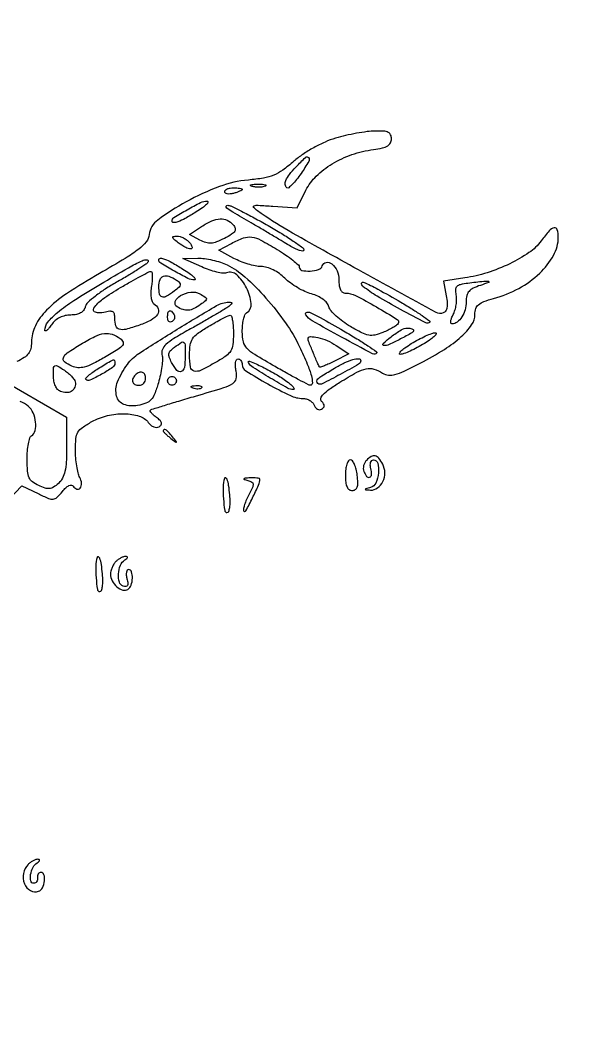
# Model space of a CAD drawing. Extents: x 0 to 905, y 0 to 640.
# Drawn here: x 185.5 to 312.8, y 180 to 413.1 of the extents above; entities that cross this region are included whole.
import ezdxf

# ---------------------------------------------------------------- set-up
doc = ezdxf.new("R2010")
doc.units = 0

msp = doc.modelspace()

# ---------------------------------------------------------------- linework, layer by layer
for points in [[(882.5, 352.5), (882.5, 87.5), (699.76385, 87.24732), (517.027699, 86.99464), (516.76385, 54.74732), (516.5, 22.5), (269.5, 22.5), (22.5, 22.5), (22.243959, 319, -0.00015), (22.179942, 432.778506, -0.000249), (22.20269, 528.770651, -0.000007), (22.267864, 615.689779, -0.090785), (22.463017, 616.751154, -0.310816), (23.53922, 617.495646, -0.00004), (108.995441, 617.701159, -0.000616), (229.087382, 617.832255, -0.000111), (452.719058, 617.751154), (882.5, 617.5)], [(249.394908, 378.25, -0.017434), (248.37067, 376.84846, -0.028703), (247.399335, 375.748438, -0.028567), (246.576486, 375.007689, -0.340665), (246.175044, 375, -0.216314), (245.784794, 375.702259, -0.123842), (245.947347, 376.6768, -0.06472), (246.739454, 377.995343, -0.020145), (248.249191, 379.75, -0.015287), (250.409924, 381.928228, -0.445785), (251.10719, 381.872449, -0.30823), (251.15483, 380.995992, -0.013139)], [(241.269032, 375.344063, -0.06278), (240.671085, 375.185595, -0.030339), (239.880008, 375.127736, -0.029507), (239.036634, 375.167106, -0.037336), (238.269032, 375.307009, -0.087174), (237.883358, 375.48334, -0.597527), (237.900903, 375.643467, -0.080377), (238.431793, 375.764444, -0.012823), (239.5, 375.805051, -0.014395), (240.580113, 375.787295, -0.052471), (241.257153, 375.684921, -0.333666), (241.386009, 375.52287, -0.31318)], [(236, 374.616631, -0.269386), (235.897136, 374.439563, -0.023188), (235.4125, 374.192243, -0.025621), (234.766387, 373.938458, -0.016817), (234, 373.710251, -0.040966), (233.233678, 373.575635, -0.070464), (232.5875, 373.607123, -0.106581), (232.157535, 373.789795, -0.24384), (232, 374.09362, -0.206609), (232.149557, 374.440102, -0.082769), (232.5875, 374.733751, -0.063112), (233.234359, 374.933456, -0.043375), (234, 375, -0.018041), (234.766644, 374.972329, -0.029316), (235.4125, 374.887385, -0.029396), (235.890445, 374.766282, -0.326917)], [(225.5, 369.473914, -0.010118), (222.989019, 367.996588, -0.037835), (221.330352, 367.223936, -0.088253), (220.361395, 367.043355, -0.416618), (220, 367.401799, -0.259139), (220.441906, 368.197184, -0.009853), (223.460805, 369.993874, -0.014195), (226.493197, 371.60645, -0.118028), (228, 371.951944, -0.497669), (228.178453, 371.711087, -0.126648), (227.884375, 371.218098, -0.041416), (226.937102, 370.423132, -0.015845)], [(241.869165, 366.393369, -0.008485), (244.985323, 364.557332, -0.013045), (247.611567, 362.853551, -0.00743), (249.722992, 361.357483, -0.239289), (250, 360.81181, -0.425366), (249.762671, 360.583316, -0.065879), (249.045312, 360.706081, -0.041097), (247.997469, 361.128508, -0.020686), (246.75, 361.820932, 0.00235), (245.125326, 362.802309, 0.000881), (242.839063, 364.163231, 0.000873), (240.343905, 365.636671, 0.00106), (238, 367.008602, -0.001823), (233.846147, 369.448454, -0.027751), (232.460412, 370.376716, -0.338904), (232.352697, 370.763536, -0.306289), (232.702498, 371, -0.112755), (233.394331, 370.841977, -0.004139), (235.822487, 369.646802, -0.007363), (238.678662, 368.158375, -0.005085)], [(233.948318, 366.562273, -0.099301), (234.383432, 365.755808, -0.221909), (234.288499, 365.081771, -0.111345), (233.588567, 364.399861, -0.018335), (231.934586, 363.466173, -0.023519), (230.140926, 362.643085, -0.078588), (228.883007, 362.353409, -0.095381), (227.733943, 362.492783, -0.045157), (226.354562, 363.077836), (223.981477, 364.347872), (226.740739, 366.167347, -0.040354), (229.060173, 367.441379, -0.091981), (230.994149, 367.910935, -0.123328), (232.602515, 367.600483, -0.110946)], [(224, 362.5, -0.091534), (224.571668, 361.478391, -0.509847), (224.266357, 361.046526, -0.135549), (223.128675, 361.345556, -0.030279), (221.44113, 362.468197, -0.009873), (220.38421, 363.30092, -0.171056), (220.160064, 363.670718, -0.429216), (220.316601, 363.897191, -0.033911), (221.127555, 363.968197, -0.077508), (221.841691, 363.871076, -0.045691), (222.642702, 363.550033, -0.04444), (223.403491, 363.071641, -0.057041)], [(243.984977, 360.914226, -0.012339), (245.906451, 359.665541, -0.018083), (247.526837, 358.466344, -0.013667), (248.776735, 357.412266, -0.213889), (249, 356.914226, 0.352299), (249.593644, 356.176267, 0.066774), (251.441246, 356.023381, 0.060955), (253.386351, 356.362375, 0.243323), (254.226637, 357.17991, -0.270878), (255.141207, 357.982028, -0.225274), (256.413068, 357.654256, -0.119147), (257.584599, 356.074999, -0.100605), (258, 354.031385, 0.032835), (258.08853, 352.684723, 0.083245), (258.374955, 351.750179, 0.128799), (258.855168, 351.202319, 0.149835), (259.515149, 351, -0.118675), (261.806129, 350.448467, -0.013299), (266.546105, 347.864621, -0.008267), (271.295446, 345.003399, -0.412699), (271.521471, 344.034741, -0.106266), (271.163609, 343.662206, -0.017031), (270.303659, 343.123436, -0.018179), (269.229578, 342.551537, -0.015056), (268.047748, 342.019778, -0.042527), (266.231542, 341.442606, -0.10078), (264.819665, 341.411803, -0.072936), (263.240497, 341.94334, -0.01495), (260.651014, 343.358632, -0.025485), (258.928728, 344.489607, -0.028295), (257.392426, 345.75392, -0.029323), (256.220895, 346.969348, -0.113636), (255.738876, 347.890539, 0.110964), (255.295337, 348.749191, 0.059915), (254.42291, 349.567311, 0.051588), (253.220905, 350.272415, 0.039528), (251.7883, 350.792785, -0.041252), (250.279973, 351.346545, -0.024624), (248.586616, 352.235782, -0.024547), (246.976259, 353.295152, -0.03863), (245.7196, 354.371309, 0.041969), (244.470779, 355.426404, 0.040049), (243.044285, 356.276778, 0.042268), (241.598333, 356.84265, 0.068494), (240.295455, 357.041916, -0.047317), (238.980363, 357.186572, -0.021917), (237.312194, 357.608882, -0.021481), (235.585041, 358.209621, -0.027929), (234.065207, 358.913156), (230.630415, 360.74248), (233.565207, 362.331202, -0.035438), (236.26119, 363.552411, -0.123024), (238.149181, 363.760279, -0.090271), (240.228332, 363.082297, -0.014083)], [(214.550115, 358.081087, -0.105882), (214.057308, 357.567293, -0.005968), (212.205647, 356.345308, -0.008948), (209.942115, 354.946602, -0.006426), (207.366451, 353.46244, 0.017087), (204.797167, 351.908073, 0.021857), (202.549561, 350.296855, 0.020448), (200.822406, 348.822644, 0.142854), (200.258722, 347.881352, -0.095226), (199.861699, 347.050258, -0.105269), (199.196013, 346.459906, -0.08558), (198.229628, 346.112631, -0.043588), (196.940073, 346, 0.057072), (195.647242, 345.851948, 0.060377), (194.447252, 345.415754, 0.061208), (193.400043, 344.712282, 0.061578), (192.556704, 343.777494, -0.01823), (191.959425, 342.98767, -0.050096), (191.466624, 342.493522, -0.16686), (191.173655, 342.384591, -0.431304), (191.031803, 342.527494, -0.165793), (191.728985, 344.372508, -0.047169), (193.923765, 346.57276, -0.030398), (197.67144, 349.314419, -0.009124), (203.691726, 353.026818, -0.002867), (210.095264, 356.766639, -0.021806), (213.194154, 358.377003, -0.133556), (214.308159, 358.56835, -0.555733)], [(222.5, 356.473914, -0.014483), (223.944197, 355.525646, -0.036541), (224.919047, 354.732444, -0.102276), (225.268034, 354.234062, -0.537935), (225.118034, 354.005123, -0.117066), (223.643697, 354.34934, -0.012724), (220.539524, 355.996632, -0.008564), (217.426029, 357.822787, -0.261533), (217, 358.581559, -0.418068), (217.35622, 358.933128, -0.088431), (218.309406, 358.750261, -0.037074), (219.957425, 357.974284, -0.009467)], [(232.531208, 357.418167, -0.072757), (236.612404, 354.695472, -0.028183), (241.408181, 349.855983, -0.028118), (245.874887, 344.198143, -0.042572), (249.027521, 338.779927, -0.00962), (250.812898, 334.810165, -0.03309), (251.747017, 332.14613, -0.063265), (251.983276, 330.5251, -0.419603), (251.467732, 330, -0.121257), (251.089565, 330.093079, -0.001553), (248.90129, 331.248438, -0.004414), (246.374904, 332.621117, -0.002868), (243.478351, 334.25, -0.007093), (238.845943, 336.977902, -0.067532), (237.065138, 338.421633, -0.133246), (236.271374, 339.910638, -0.055545), (236.01062, 342.190983, -0.025171), (236.079881, 343.649421, -0.031988), (236.29687, 344.979287, -0.03347), (236.613422, 346.030056, -0.165922), (237, 346.5, 0.289275), (238.034792, 348.620243, 0.089709), (236.980277, 352.179013, 0.089272), (234.741858, 355.153756, 0.285944), (232.409779, 355.603753, -0.126809), (231.613212, 355.512438, -0.024612), (230.178999, 355.784323, -0.024732), (228.495208, 356.279489, -0.020654), (226.761901, 356.965314), (222.5, 358.858726), (225.848871, 358.929363, -0.038896), (227.372333, 358.842945, -0.022001), (229.193217, 358.514587, -0.021855), (231.010895, 358.019132, -0.033325)], [(215.326918, 352.627132, 0.029912), (215.185337, 351.231072, 0.044794), (215.244427, 350.007737, 0.054253), (215.480541, 349.068125, 0.16719), (215.889788, 348.568115, -0.164213), (216.847677, 347.411525, -0.245159), (216.700555, 346.133955, -0.12286), (215.250927, 344.834532, -0.039501), (212.579038, 343.681631, -0.016571), (209.468171, 342.735467, -0.135909), (207.999521, 342.74728, -0.260558), (207.242741, 343.507989, -0.068363), (207, 345.275075, 0.060714), (206.883045, 346.234689, 0.214249), (206.50891, 346.712132, 0.15483), (205.805071, 346.837872, 0.028875), (204.5, 346.589356, -0.130264), (202.555925, 346.614952, -0.50948), (202.205175, 347.557779, -0.092054), (204.203347, 349.619105, -0.021686), (208.25, 352.235762, -0.003933), (210.694695, 353.644496, -0.005789), (212.865907, 354.840022, -0.002889), (214.720707, 355.819766, -0.102799), (215.187129, 355.951524, -0.380032), (215.421784, 355.770937, -0.036643), (215.511633, 354.99498, -0.03222), (215.487492, 353.917089, -0.018518)], [(221, 353.965684, -0.046806), (221.741966, 353.361687, -0.247292), (221.896365, 352.878266, -0.166939), (221.600737, 352.345429, -0.020426), (220.55887, 351.480997, -0.0282), (218.759599, 350.262274, -0.207357), (217.753159, 350.13064, -0.282387), (217.165542, 350.772269, -0.047798), (217, 352.5, -0.08562), (217.269174, 354.060396, -0.223074), (218.051305, 354.850058, -0.180741), (219.303661, 354.842053, -0.056483)], [(272.140903, 348.917708, -0.007934), (274.794789, 347.310746, -0.013622), (276.947002, 345.877272, -0.007528), (278.629566, 344.650821, -0.455981), (278.652872, 344.319539, -0.328304), (277.795782, 344.189158, -0.003308), (272.046243, 347.256533, -0.010051), (266.694616, 350.298, -0.036779), (263.5, 352.532824, -0.232291), (263.17823, 353.233769, -0.527273), (263.577577, 353.492118, -0.026599), (266.880873, 351.898773, -0.006496)], [(290.25, 352.753252, 0.033057), (288.604031, 352.10248, 0.102147), (287.654145, 351.386069, 0.122492), (287.161642, 350.433675, 0.058437), (287, 349.05534, -0.068266), (286.746528, 347.207494, -0.074296), (286.005927, 345.553352, -0.087178), (284.946611, 344.400629, -0.164892), (283.764816, 344, -0.334534), (283.538703, 344.170349, -0.104964), (283.507005, 344.620417, -0.058859), (283.685602, 345.301557, -0.029354), (284.059972, 346.112059, 0.051594), (284.460482, 347.091137, 0.033173), (284.727117, 348.289803, 0.033199), (284.83266, 349.511385, 0.052221), (284.74382, 350.559788, -0.052286), (284.637442, 351.817103, -0.190183), (284.940862, 352.542942, -0.14332), (285.728044, 352.987682, -0.025947), (287.398664, 353.287692, -0.003566), (291.019601, 353.719429, -0.074343), (292.107502, 353.679297, -0.753712), (292.131671, 353.422297, -0.0156)], [(226.489091, 348.368365, -0.040541), (224.986859, 347.446647, -0.095152), (223.726507, 347.084819, -0.105865), (222.5077, 347.233155, -0.058258), (221.148155, 347.887274, -0.360526), (220.755095, 349.097928, -0.171129), (221.908898, 350.421207, -0.097495), (224.265605, 351.203132, -0.155582), (226.334827, 350.820806, -0.014892), (227.589537, 350.100444, -0.243927), (227.831418, 349.698137, -0.240539), (227.643555, 349.26506, -0.014507)], [(232.472506, 347.655808, -0.014839), (231.318661, 346.918667, -0.002679), (229.126371, 345.623939, -0.002887), (226.541411, 344.135868, -0.00261), (223.85131, 342.626398, 0.009901), (220.401431, 340.623906, 0.04953), (218.616659, 339.281972, 0.103805), (217.807137, 338.148628, 0.168866), (217.715004, 336.981824, -0.074945), (217.826772, 335.933028, -0.020612), (217.685997, 334.274209, -0.020343), (217.368377, 332.384944, -0.019969), (216.89674, 330.515847, -0.020806), (216.035301, 327.990277, -0.093408), (215.21394, 326.670214, -0.118257), (214.070266, 325.900299, -0.042937), (212.173542, 325.372778, -0.136247), (209.050753, 325.640055, -0.24719), (207.385467, 327.501164, -0.158733), (207.611723, 330.747716, -0.061364), (209.828984, 334.739788, -0.091507), (212.481559, 337.254506, -0.006404), (221.187609, 342.754236, -0.005265), (230.157897, 348.132207, -0.124274), (232.972506, 348.948465, -0.073734), (233.510172, 348.887875, -0.446709), (233.622757, 348.666868, -0.136139), (233.340938, 348.28811, -0.01558)], [(220.457295, 346.069098, -0.108373), (220.598899, 345.665803, -0.099685), (220.565079, 345.22714, -0.095498), (220.360589, 344.820631, -0.090427), (220.016312, 344.510081, -0.136093), (219.63036, 344.397824, -0.190788), (219.298542, 344.524436, -0.140899), (219.074611, 344.890269, -0.067432), (219, 345.440983, -0.039415), (219.085158, 346.519563, -0.25701), (219.407182, 346.933879, -0.315493), (219.86686, 346.838655, -0.050477)], [(233.992298, 341.75, -0.026498), (233.854643, 339.240363, -0.109956), (233.370567, 337.812267, -0.104293), (232.312749, 336.685123, -0.022617), (230.04418, 335.25, -0.015268), (226.520381, 333.378165, -0.183008), (225.014148, 333.233501, -0.29714), (224.206015, 334.142224, -0.037321), (224, 336.898458, -0.034472), (224.15697, 339.172496, -0.111458), (224.686873, 340.581006, -0.092433), (225.830087, 341.769035, -0.019426), (228.25, 343.359437, -0.006611), (229.932613, 344.343867, -0.009095), (231.471875, 345.180679, -0.006288), (232.775033, 345.838031, -0.100998), (233.25, 345.960978, -0.348693), (233.542989, 345.752236, -0.02657), (233.777425, 344.7401, -0.027477), (233.941214, 343.376527, -0.016606)], [(259.096787, 342.383527, -0.006769), (262.131221, 340.578086, -0.011587), (264.605998, 338.979811, -0.005498), (266.585336, 337.603463, -0.463956), (266.612449, 337.279116, -0.329587), (265.703657, 337.143022, -0.002452), (258.63411, 340.941192, -0.004428), (251.88949, 344.685295, -0.126061), (250.464853, 346.056869, -0.429502), (250.601512, 346.575213, -0.229928), (251.334896, 346.611664, -0.027208), (253.748739, 345.425511, -0.003011)], [(275, 342.52568, -0.27126), (274.663149, 341.950466, -0.007692), (272.050629, 340.537217, -0.011679), (269.462828, 339.264332, -0.119401), (268.29966, 339.033269, -0.658086), (268.112902, 339.521807, -0.032602), (269.889038, 341.038213, -0.023507), (272.208249, 342.606181, -0.137732), (273.610784, 343, -0.032412), (274.142947, 342.965466, -0.049895), (274.591918, 342.860669, -0.06435), (274.902279, 342.707849, -0.25128)], [(208.19565, 340.647696, -0.125753), (208.846139, 339.827867, -0.284895), (208.74413, 339.074279, -0.082693), (207.684516, 338.152107, -0.007446), (204.650151, 336.348637, -0.013552), (201.872204, 334.851682, -0.050392), (200.018829, 334.140368, -0.081207), (198.568895, 333.989468, -0.090582), (197.204501, 334.321953, -0.057759), (195.50797, 335.327614, -0.338628), (195.251521, 336.264061, -0.148565), (196.156467, 337.381554, -0.013139), (199.25, 339.359437, -0.020729), (202.446995, 341.110659, -0.079329), (204.608612, 341.782529, -0.119189), (206.385963, 341.614547, -0.079763)], [(257.381557, 339.087122), (260.263115, 337.187422), (257.038627, 335.519975, -0.009857), (255.787688, 334.904031, -0.016091), (254.701235, 334.437438, -0.009937), (253.806682, 334.107253, -0.348381), (253.609551, 334.176264, -0.040071), (253.125384, 335.098388, -0.003657), (252.124353, 337.49218, -0.001969), (251.102579, 340.01495, -0.095511), (251, 340.547053, -0.41283), (251.522549, 341.072077, -0.057471), (253.210343, 340.885517, -0.045967), (255.357831, 340.181546, -0.043582)], [(277.5, 339.526086, -0.014816), (275.85859, 338.581015, -0.016926), (274.234375, 337.778458, -0.016251), (272.820736, 337.193102, -0.085884), (272, 337.036333, -0.507822), (271.826815, 337.264898, -0.127352), (272.115625, 337.741612, -0.040065), (273.06243, 338.527305, -0.015137), (274.5, 339.473914, -0.014816), (276.14141, 340.418985, -0.016926), (277.765625, 341.221542, -0.016251), (279.179264, 341.806898, -0.085884), (280, 341.963667, -0.507822), (280.173185, 341.735102, -0.127352), (279.884375, 341.258388, -0.040065), (278.93757, 340.472695, -0.015137)], [(223, 336.5, -0.038106), (222.813974, 334.062624, -0.258644), (222.100884, 333.141051, -0.332541), (221.11405, 333.378383, -0.05037), (219.908572, 335.170835, -0.036275), (219.37655, 336.365778, -0.133694), (219.310632, 337.18239, -0.144539), (219.668491, 337.882797, -0.045025), (220.564518, 338.670835, -0.01391), (222.187499, 339.789662, -0.33799), (222.702056, 339.75041, -0.207353), (222.966549, 339.179546, -0.006242)], [(207, 335.02568, -0.249596), (206.481432, 334.05158, -0.020466), (203.943868, 332.490621, -0.019485), (201.295359, 331.139976, -0.314279), (200.359965, 331.306702, -0.403275), (200.354636, 331.590954, -0.025855), (201.007729, 332.225748, -0.026351), (201.971037, 332.983931, -0.015191), (203.202895, 333.797592, -0.0015), (205.958685, 335.488524, -0.058704), (206.609591, 335.787108, -0.408512), (206.896298, 335.644045, -0.08327)], [(263, 335.595022, -0.27063), (262.513647, 334.762277, -0.006195), (258.336605, 332.473784, -0.005794), (254.088937, 330.277335, -0.323373), (253.254828, 330.411839, -0.188701), (253.024621, 330.938066, -0.219167), (253.23182, 331.439072, -0.04804), (254.141653, 332.132361, -0.003066), (257, 333.880878, -0.023324), (259.25128, 335.09974, -0.042853), (261.197952, 335.841221, -0.066868), (262.551509, 336.038516, -0.417499)], [(198, 330.444007, -0.114775), (197.738601, 329.320258, -0.155944), (197.02101, 328.575011, -0.136359), (195.92097, 328.324561, -0.079974), (194.590242, 328.603744, -0.123224), (193.946969, 329.054892, -0.072705), (193.438651, 329.850016, -0.061142), (193.11003, 330.906648, -0.044878), (193, 332.130042, -0.011562), (193.043735, 334.021137, -0.269232), (193.323896, 334.456081, -0.257902), (193.850072, 334.439113, -0.01075), (195.5, 333.408043, -0.03411), (196.456728, 332.683397, -0.038442), (197.265625, 331.861657, -0.041871), (197.830145, 331.065845, -0.134118)], [(246.5, 330.610085, -0.019607), (247.212472, 330.013115, -0.048277), (247.671058, 329.508543, -0.125207), (247.805125, 329.184321, -0.445103), (247.67807, 329.031803, -0.138062), (246.327096, 329.35628, -0.006994), (242.37171, 331.642522, -0.007912), (238.52319, 334.022782, -0.112343), (237.395917, 335.168411, -0.73086), (237.683969, 335.504419, -0.016005), (240.590623, 334.163647, -0.016913), (243.942892, 332.340893, -0.031601)], [(211.666667, 332.333333, 0.091649), (211.095775, 331.503522, 0.193059), (211.066255, 330.735179, 0.206496), (211.569797, 330.19498, 0.103678), (212.5, 330, 0.099038), (213.072457, 330.114514, 0.097945), (213.559375, 330.440625, 0.097945), (213.885486, 330.927543, 0.099038), (214, 331.5, 0.103678), (213.80502, 332.430203, 0.206496), (213.264821, 332.933745, 0.193059), (212.496478, 332.904225, 0.091649)], [(221, 331, -0.099038), (220.923658, 330.618362, -0.097945), (220.70625, 330.29375, -0.097945), (220.381638, 330.076342, -0.099038), (220, 330, -0.099038), (219.618362, 330.076342, -0.097945), (219.29375, 330.29375, -0.097945), (219.076342, 330.618362, -0.099038), (219, 331, -0.099038), (219.076342, 331.381638, -0.097945), (219.29375, 331.70625, -0.097945), (219.618362, 331.923658, -0.099038), (220, 332, -0.099038), (220.381638, 331.923658, -0.097945), (220.70625, 331.70625, -0.097945), (220.923658, 331.381638, -0.099038)], [(226.729167, 329.395833, -0.126455), (226.402231, 329.202593, -0.060344), (225.916927, 329.123424, -0.05415), (225.359369, 329.160852, -0.051402), (224.8125, 329.316886, -0.054073), (224.395823, 329.538436, -0.470617), (224.37858, 329.720685, -0.168741), (224.670344, 329.862007, -0.018894), (225.416667, 329.921053, -0.028489), (226.112848, 329.910055, -0.077125), (226.592839, 329.799335, -0.208169), (226.77538, 329.614691, -0.296942)], [(218, 319.622445, 0.184603), (218.08115, 319.410139, 0.013803), (218.514062, 318.952641, 0.017649), (219.079598, 318.425681, 0.012436), (219.75, 317.872445, 0.001576), (220.879507, 316.99236, 0.377591), (221, 317, 0.377591), (221.00764, 317.120493, 0.001576), (220.127555, 318.25, 0.017685), (219.23668, 319.306759, 0.065617), (218.573889, 319.869516, 0.241985), (218.193395, 319.90695, 0.307699)], [(259.5, 309.5, 0.025081), (259.581856, 307.869192, 0.079266), (259.860657, 306.814808, 0.136395), (260.348262, 306.221386, 0.154168), (261.049199, 306, 0.142474), (261.75853, 306.20631, 0.174149), (262.179501, 306.74887, 0.087957), (262.322092, 307.763881, 0.020084), (262.189793, 309.5, 0.030365), (261.950103, 310.840556, 0.044796), (261.566166, 311.971875, 0.054227), (261.107543, 312.76357, 0.238735), (260.640594, 313, 0.255954), (260.197802, 312.757441, 0.063452), (259.831471, 311.982856, 0.048639), (259.581825, 310.854981, 0.030167)], [(264.278145, 312.878145, 0.07672), (263.888627, 312.346437, 0.061633), (263.641183, 311.681005, 0.062739), (263.566408, 310.988667, 0.087391), (263.685134, 310.378145, 0.072815), (264.326838, 309.23571, 0.332323), (265.016234, 309.043458, 0.304279), (265.448563, 309.661605, 0.068944), (265.289749, 311, -0.049804), (265.167727, 311.774564, -0.086529), (265.242791, 312.419321, -0.126717), (265.496045, 312.841221, -0.197013), (265.883369, 313, -0.345747), (266.865443, 312.228699, -0.085029), (267.018288, 310.036855, -0.074198), (266.429655, 307.713705, -0.233855), (265.25, 306.689326, 0.002343), (264.117998, 306.387829, 0.321575), (264.033912, 306.284599, 0.409181), (264.110215, 306.196807, 0.00274), (265.214816, 306.116001, 0.176633), (266.826556, 306.583157, 0.124874), (268.038145, 308.049475, 0.111632), (268.488129, 310.064059, 0.122814), (268, 312, 0.042693), (267.112104, 313.364929, 0.170891), (266.285562, 313.89497, 0.197537), (265.387683, 313.751593, 0.059319)], [(231.927666, 308.75, 0.065381), (231.634838, 306.826379, 0.024403), (231.712317, 304.089773, 0.015984), (232.000776, 301.455427, 0.373651), (232.526426, 300.999402, 0.30565), (232.911704, 301.259519, 0.05602), (233.154621, 302.131258, 0.041717), (233.252566, 303.40983, 0.02204), (233.17139, 305, 0.013534), (232.906329, 307.159249, 0.042784), (232.567671, 308.575423, 0.234377), (232.235877, 308.910358, 0.42835)], [(237.238871, 308.312818, -0.059906), (238.168414, 307.946182, -0.261953), (238.472314, 307.464718, -0.121998), (238.319525, 306.679348, -0.010578), (237.415135, 304.835889, 0.019114), (236.853911, 303.640758, 0.028228), (236.46287, 302.550451, 0.027265), (236.252706, 301.666431, 0.245852), (236.367683, 301.298984, 0.504445), (236.825995, 301.36778, 0.00674), (238.342323, 304.324073, 0.01144), (239.711542, 307.25092, 0.104046), (240, 308.622124, 0.353125), (239.885287, 308.764295, 0.024281), (239.339063, 308.854924, 0.026095), (238.612609, 308.901253, 0.015757), (237.75, 308.883999, 0.005985), (236.6221, 308.812304, 0.193714), (236.380438, 308.693133, 0.544715), (236.419939, 308.549051, 0.01241)], [(202.927666, 290.75, 0.065381), (202.634838, 288.826379, 0.024403), (202.712317, 286.089773, 0.015984), (203.000776, 283.455427, 0.373651), (203.526426, 282.999402, 0.30565), (203.911704, 283.259519, 0.05602), (204.154621, 284.131258, 0.041717), (204.252566, 285.40983, 0.02204), (204.17139, 287, 0.013534), (203.906329, 289.159249, 0.042784), (203.567671, 290.575423, 0.234377), (203.235877, 290.910358, 0.42835)], [(207.2, 289.8, 0.058676), (206.740473, 289.217803, 0.038987), (206.3525, 288.459718, 0.039045), (206.087663, 287.652558, 0.059819), (206, 286.922445, 0.124603), (206.376852, 285.433714, 0.089703), (207.452363, 284.089439, 0.102304), (208.798501, 283.330818, 0.219126), (209.956195, 283.472927, 0.177205), (210.691911, 284.408359, 0.071456), (210.975857, 286.033106, 0.082558), (210.778236, 287.494697, 0.329077), (210.09362, 288, 0.257525), (209.791853, 287.833535, 0.100531), (209.617408, 287.373173, 0.066252), (209.597058, 286.68387, 0.038264), (209.745262, 285.866119, -0.028643), (209.945657, 284.869902, -0.155331), (209.855197, 284.333143, -0.278583), (209.515875, 284.124053, -0.087165), (208.901642, 284.226352, -0.23963), (208.015286, 285.156146, -0.088623), (207.802774, 287.007124, -0.081382), (208.250732, 288.965419, -0.155622), (209.274761, 290.190973, 0.034893), (209.689924, 290.497335, 0.163435), (209.840795, 290.748285, 0.355415), (209.756129, 290.916759, 0.102242), (209.45, 290.984687, 0.087398), (208.962281, 290.906094, 0.037648), (208.355937, 290.643002, 0.035771), (207.736687, 290.258071, 0.039453)], [(187.2, 220.8, 0.154751), (186.149018, 218.773009, 0.137959), (186.393462, 216.406295, 0.169716), (187.757733, 214.829729, 0.225626), (189.621855, 214.685134, 0.189671), (190.517529, 215.505095, 0.085635), (190.970736, 217.05915, 0.104805), (190.835075, 218.46881, 0.327511), (190.111111, 219, 0.14584), (189.783374, 218.902329, 0.113256), (189.524132, 218.632812, 0.093623), (189.374578, 218.22779, 0.06953), (189.361111, 217.75, -0.078962), (189.338681, 217.272518, -0.100004), (189.165451, 216.867188, -0.113932), (188.870238, 216.597262, -0.12916), (188.5, 216.5, -0.353433), (187.840626, 217.032622, -0.094167), (187.805673, 218.482854, -0.073406), (188.339272, 220.147321, -0.137874), (189.274761, 221.190973, 0.034893), (189.689924, 221.497335, 0.163435), (189.840795, 221.748285, 0.355415), (189.756129, 221.916759, 0.102242), (189.45, 221.984687, 0.087398), (188.962281, 221.906094, 0.037648), (188.355937, 221.643002, 0.035771), (187.736687, 221.258071, 0.039453)]]:
    msp.add_lwpolyline(points, format="xyb", close=True)
for points in [[(181.131254, 302.186297), (185.762509, 307.080894), (189.482842, 305.306791, 0.011475), (191.900199, 304.221397, 0.121997), (192.957737, 304.054766, 0.173599), (193.805194, 304.443723, 0.029028), (195.029286, 305.787839, -0.032805), (195.815322, 306.63797, -0.075305), (196.528795, 307.135187, -0.133662), (197.099113, 307.246388, -0.240491), (197.496797, 307.005183, 0.166628), (198.31693, 306.332425, 0.331311), (199.081264, 306.554764, 0.184323), (199.399404, 307.647533, 0.102897), (199.002704, 308.994947, -0.0634), (198.615935, 310.007821, -0.019799), (198.294544, 311.605251, -0.019436), (198.073741, 313.435185, -0.020307), (198, 315.250118, -0.023748), (198.123254, 317.84375, -0.108269), (198.582198, 319.273183, -0.11027), (199.592514, 320.36637, -0.025077), (201.75, 321.703959, -0.067396), (205.288114, 323.077271, -0.062519), (209.157164, 323.507663, -0.06973), (212.541937, 322.984584, -0.163141), (214.607009, 321.52277, 0.05966), (215.193003, 320.894441, 0.082149), (215.855078, 320.500145, 0.098679), (216.511003, 320.383165, 0.134131), (217.084956, 320.552505, 0.10038), (217.542164, 320.981579, 0.229204), (217.618583, 321.436536, 0.134491), (217.294421, 321.963382, 0.030124), (216.474491, 322.642311, -0.022088), (215.803941, 323.17963, -0.03895), (215.308552, 323.687227, -0.050543), (215.028258, 324.101924, -0.361626), (215.073001, 324.321948, -0.092808), (215.4352, 324.515653, -0.000911), (218.264112, 325.403751, -0.002966), (221.535635, 326.402999, -0.001913), (225.336743, 327.523568, 0.00378), (231.80102, 329.455504, 0.062719), (233.844738, 330.376148, 0.207768), (234.607015, 331.46086, 0.100399), (234.611743, 333.191287, -0.031845), (234.466918, 334.267805, -0.054089), (234.501418, 335.174941, -0.077542), (234.693224, 335.79311, -0.286245), (235.025, 336, -0.129283), (235.396823, 335.902225, -0.100703), (235.713594, 335.62718, -0.088895), (235.92661, 335.21574, -0.075244), (236, 334.730824, 0.258247), (236.809476, 333.268091, 0.012081), (241.842575, 330.280198, 0.017099), (246.959894, 327.633071, 0.111253), (249.769878, 327, -0.071239), (250.585468, 326.883204, -0.063632), (251.370008, 326.540757, -0.06684), (252.006317, 326.034419, -0.100024), (252.385948, 325.436618, 0.076024), (252.697499, 324.890158, 0.105005), (253.131066, 324.531128, 0.124178), (253.616337, 324.414789, 0.13628), (254.080069, 324.549486, 0.074442), (254.524733, 324.925684, 0.181658), (254.673776, 325.320925, 0.150738), (254.536013, 325.769424, 0.047074), (254.082204, 326.317796, -0.282091), (253.913376, 327.021371, -0.112309), (254.443128, 327.90901, -0.050381), (255.804085, 329.074933, -0.012679), (258.245072, 330.682342, -0.012206), (262.084974, 332.945459, -0.074042), (264.23971, 333.757344, -0.12717), (265.983003, 333.686779, -0.066299), (267.976931, 332.782334, 0.110535), (269.300334, 332.317069, 0.093856), (270.781163, 332.419809, 0.047616), (272.87509, 333.187934, 0.008767), (276.558004, 335.032334, 0.019399), (282.044521, 338.178174, 0.042975), (285.894581, 341.076576, 0.05965), (288.242825, 343.751595, 0.151462), (289, 346.193805, -0.082012), (289.209723, 347.463823, -0.1373), (289.816787, 348.35077, -0.087292), (291.01641, 349.043298, -0.020106), (293.25, 349.756812, 0.056473), (298.996312, 352.064103, 0.066235), (303.748009, 355.506299, 0.07598), (306.909559, 359.580519, 0.127331), (307.996262, 363.75, 0.069302), (307.7645, 365.43456, 0.396671), (307.059574, 365.857522, 0.161197), (305.916169, 365.180675, 0.02001), (304.080972, 362.895651, -0.083391), (301.313945, 360.22455, -0.037441), (296.931971, 357.677547, -0.035804), (291.798798, 355.626751, -0.041274), (286.662472, 354.4457), (281.824945, 353.746661), (282.460235, 350.360274, -0.02422), (282.678666, 348.776045, -0.066945), (282.628001, 347.653582, -0.106537), (282.318543, 346.90303, -0.151402), (281.75527, 346.459583, -0.220204), (280.175851, 346.565692, -0.000712), (262.446911, 356.297066, -0.003343), (246.444349, 365.250482, -0.02815), (239.5, 369.731808, -0.045255), (238.588632, 370.530835, -0.558701), (238.684899, 370.894964, -0.087882), (239.634638, 371.00758, -0.003787), (243, 370.788989), (248.5, 370.389889), (250.5, 374.423696, -0.085458), (252.851528, 377.643528, -0.056712), (256.48461, 380.441138, -0.052563), (260.98049, 382.546025, -0.049918), (265.895066, 383.712751, 0.020864), (267.928976, 384.07248, 0.079093), (269.127048, 384.543568, 0.136689), (269.766536, 385.207551, 0.124364), (270, 386.131669, 0.105061), (269.803648, 387.055821, 0.178677), (269.259009, 387.614883, 0.097407), (268.203121, 387.885217, 0.019489), (266.25, 387.919333, 0.027518), (264.443546, 387.780815, 0.011871), (262.057353, 387.407249, 0.011705), (259.530321, 386.888566, 0.01519), (257.243116, 386.289345, 0.03298), (254.869942, 385.416221, 0.021949), (252.274764, 384.122774, 0.021878), (249.788169, 382.598197, 0.031456), (247.743116, 381.021975, -0.023682), (245.224122, 379.017315, -0.058636), (243.165702, 377.872146, -0.05574), (240.835764, 377.204201, -0.019742), (237.389785, 376.759466, 0.067443), (230.805246, 375.262442, 0.036322), (223.229122, 371.780085, 0.032741), (216.743778, 367.633072, 0.206868), (214.811394, 364.323181, -0.138782), (214.136071, 362.709083, -0.058675), (212.454064, 361.040072, -0.030397), (209.354686, 358.903575, -0.005923), (203.5, 355.466062, 0.016495), (195.986184, 350.838068, 0.05118), (191.390392, 347.065745, 0.080164), (188.87116, 343.546141, 0.115826), (188, 339.835938, -0.055983), (187.831117, 338.332327, -0.105117), (187.320128, 337.227376, -0.089039), (186.337414, 336.310855, -0.032006), (184.660497, 335.375145, -0.021298)], [(175, 334.890859), (185.5, 328.814268), (196, 322.737677), (196, 316.023826, -0.012164), (195.91555, 312.553076, -0.042593), (195.617328, 310.337322, -0.067268), (195.050732, 308.800675, -0.08713), (194.129666, 307.617346, -0.042771), (193.036133, 306.785909, -0.114279), (192.117654, 306.464091, -0.103337), (191.094574, 306.563126, -0.031281), (189.629666, 307.122874, -0.055302), (188.21284, 307.968347, -0.127665), (187.45018, 308.934297, -0.08685), (187.091983, 310.391006, -0.016963), (187, 313.101498, -0.019458), (187.073033, 314.97744, -0.02634), (187.29375, 316.659251, -0.025357), (187.610396, 317.988452, -0.18524), (188, 318.5, 0.200593), (188.829253, 319.658402, 0.084333), (188.940704, 321.608378, 0.076601), (188.378943, 323.685957, 0.109417), (187.25, 325.218351, 0.089018), (185.444792, 326.301221, 0.022038)]]:
    msp.add_lwpolyline(points, format="xyb")

doc.saveas('drawing.dxf')
